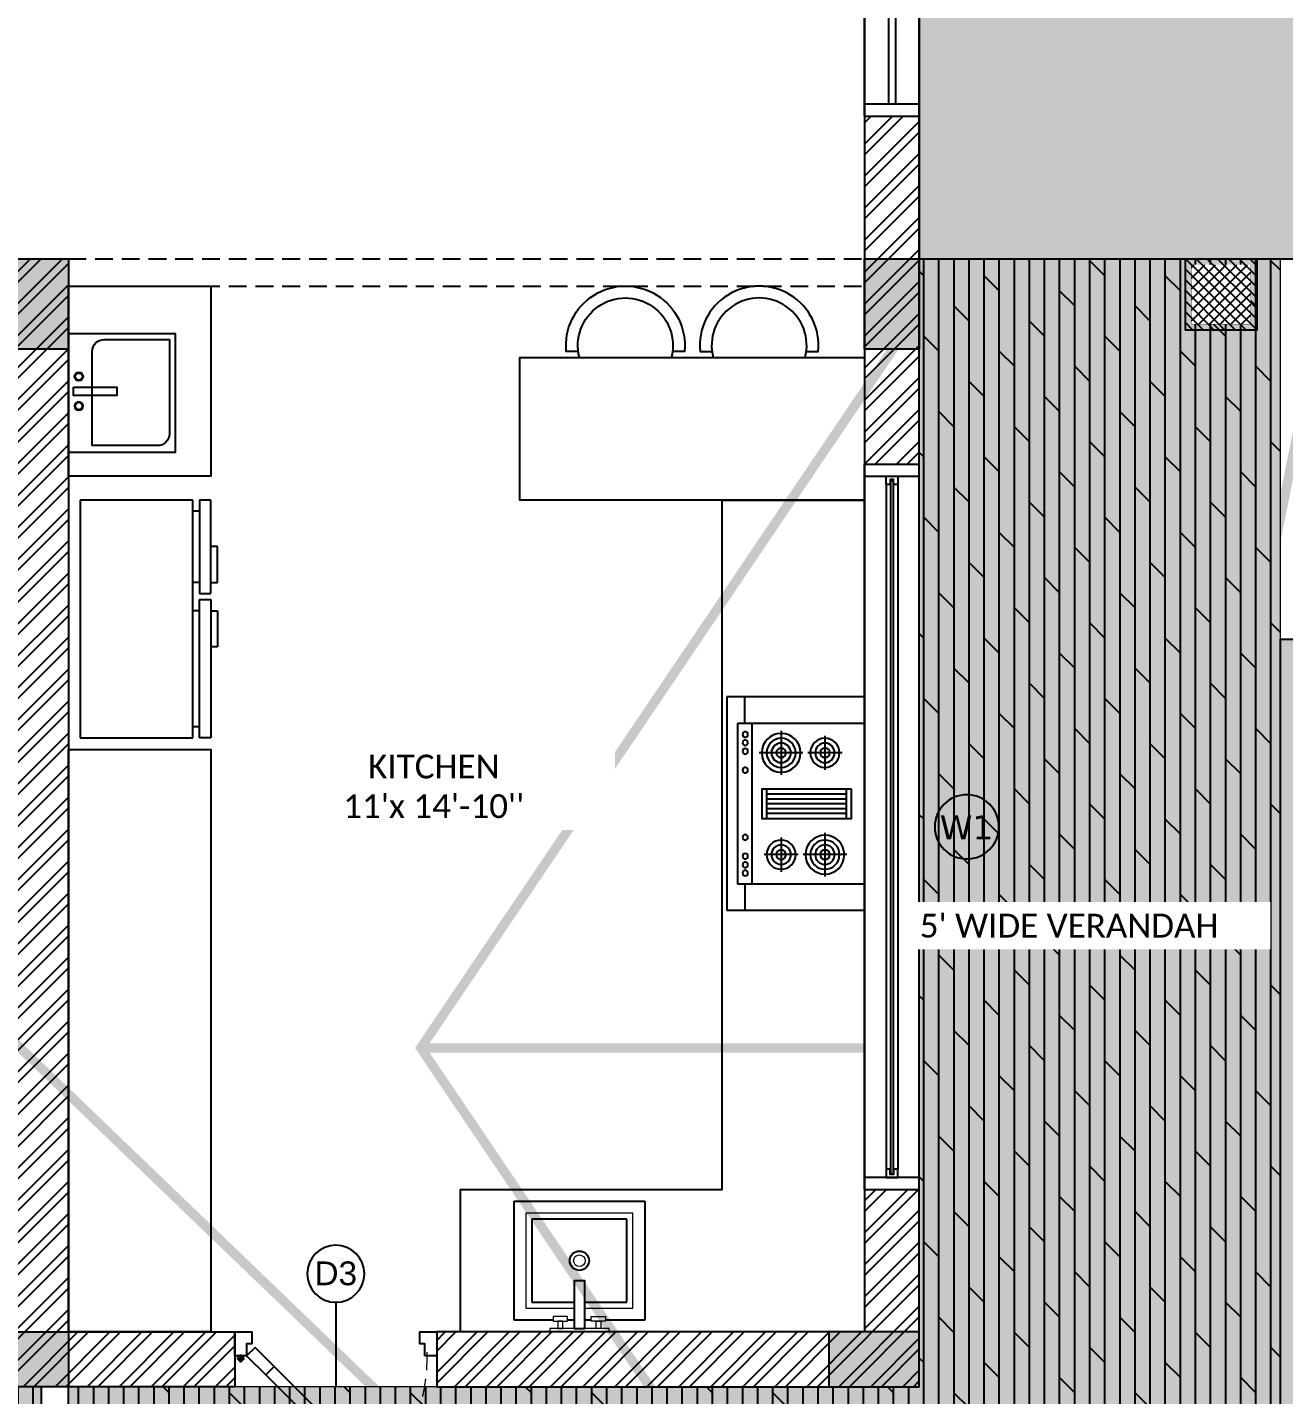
# Model space of a CAD drawing. Header units: millimetres. Extents: x -620 to 17580, y -3355 to 14690.
# Drawn here: x 8367 to 13653, y -34 to 5719 of the extents above; entities that cross this region are included whole.
import ezdxf
from ezdxf.enums import TextEntityAlignment as Align

# ---------------------------------------------------------------- set-up
doc = ezdxf.new("R2010")
doc.units = ezdxf.units.MM
doc.header["$LTSCALE"] = 150
doc.set_wipeout_variables(frame=1)
doc.linetypes.add('DASHED', pattern=[0.75, 0.5, -0.25])
for name, color, linetype in [('ad-Column', 3, 'Continuous'), ('ad-Column Hatch', 125, 'Continuous'), ('ad-Door', 11, 'Continuous'), ('ad-Elevation 10', 8, 'Continuous'), ('ad-Furniture', 8, 'Continuous'), ('ad-MS Columns', 1, 'Continuous'), ('ad-RCC', 3, 'Continuous'), ('ad-RCC Hatch', 125, 'Continuous'), ('ad-Text main', 7, 'Continuous'), ('ad-Text Main_Door&window Label', 7, 'Continuous'), ('ad-Wall', 240, 'Continuous'), ('ad-Wall hatch', 8, 'Continuous')]:
    doc.layers.add(name, color=color, linetype=linetype)
for name, color, linetype, true_color in [('ad-Glass Sectionline', 140, 'Continuous', 0x00bfff), ('ad-Primary Roof', 5, 'Continuous', 0x0000ff), ('ad-Secondary Roof', 6, 'Continuous', 0xff00ff), ('ad-Verandah', 7, 'Continuous', 0xa57c52)]:
    doc.layers.add(name, color=color, linetype=linetype, true_color=true_color)
doc.styles.add('6 U T S R N_Corridor-Basement$0$Standard', font='arial.ttf')
doc.styles.add('6 U T S R N_Typical Floor Plan$0$3BHK-E(NB)$0$grid_text', font='verdana.ttf', dxfattribs={"width": 0.9})
doc.styles.add('New Text Style', font='arial.ttf', dxfattribs={"height": 100})
doc.styles.get("Standard").update_dxf_attribs({"font": 'calibril.ttf'})

# ---------------------------------------------------------------- blocks, each defined once
blk = doc.blocks.new('6 U T S R N_Typical Floor Plan$0$ad_Window Tag')
blk.add_circle((0, 0), 150)
at = {"style": '6 U T S R N_Typical Floor Plan$0$3BHK-E(NB)$0$grid_text', "width": 0.9}
blk.add_attdef('D1', text='', height=125, dxfattribs=at).set_placement((0, 0), align=Align.MIDDLE_CENTER)
blk = doc.blocks.new('zw$3849')
at = {"layer": 'ad-Text Main_Door&window Label'}
ref = blk.add_blockref('6 U T S R N_Typical Floor Plan$0$ad_Window Tag', (12320, 2355), dxfattribs=dict(at, xscale=-0.9, yscale=0.9, zscale=0.9))
ref.add_attrib('D1', 'W1', dxfattribs={"height": 101.25, "rotation": 1800, "style": '6 U T S R N_Typical Floor Plan$0$3BHK-E(NB)$0$grid_text'}).set_placement((12319, 2352.9), align=Align.MIDDLE_CENTER)
at = {"layer": 'ad-Text main', "char_height": 100, "width": 1424.195, "attachment_point": 5, "bg_fill": 2}
for s, insert in [("KITCHEN\\P11'x 14'-10''", (10077.5, 2525.1)), ("\\pxqj;5' WIDE VERANDAH", (12834.1, 1938.9))]:
    blk.add_mtext(s, dxfattribs=dict(at, insert=insert))
blk = doc.blocks.new('*U191')
for p, q in [((-8.3, -111.1), (-41.7, -111.1)), ((-25, -127.8), (-25, -94.4)), ((-563.8, -513.3), (-548.9, -528.2)), ((-498.7, -578.5), (-513.6, -563.6))]:
    blk.add_line(p, q)
for points in [[(-800, -100), (-800, -50), (-778.6, -50), (-778.6, -35.7), (-778.6, 0), (-850, 0), (-850, -100)], [(-50, -100), (0, -100), (0, 0), (-71.4, 0), (-71.4, -35.7), (-71.4, -50), (-50, -50)], [(-50, -100), (-130.8, -180.8), (-166.2, -145.5), (-85.4, -64.6)], [(-130.8, -180.8), (-499.5, -549.5), (-534.9, -514.2), (-166.2, -145.5)], [(-580.3, -630.3), (-499.5, -549.5), (-534.9, -514.2), (-615.7, -595)]]:
    blk.add_lwpolyline(points, close=True)
for points in [[(-560.7, -540), (-588.2, -512.5), (-525.4, -449.7), (-517.5, -457.6), (-574.5, -526.2)], [(-525.4, -575.4), (-497.9, -602.8), (-435.1, -540), (-442.9, -532.2), (-511.5, -589.2)]]:
    blk.add_lwpolyline(points)
blk.add_circle((-25, -111.1), 11.1)
at = {"color": 8, "linetype": 'DASHED', "lineweight": 0}
blk.add_arc((-66, -108.5), 741.9, 178.18808, 271.81192, dxfattribs=at)
at = {"layer": 'ad-Text Main_Door&window Label'}
blk.add_line((-425, 125), (-425, -230), dxfattribs=at)
blk.add_circle((-425.3, 245), 120, dxfattribs=at)
at = {"layer": 'ad-Text Main_Door&window Label', "style": 'New Text Style'}
blk.add_attdef('D1', text='', height=100, dxfattribs=at).set_placement((-425.3, 245), align=Align.MIDDLE_CENTER)
blk = doc.blocks.new('zw$7F57')
at = {"layer": 'ad-Text main', "insert": (294.2, 7.4), "char_height": 80, "width": 631.603, "attachment_point": 5, "rotation": 90}
blk.add_mtext('JAALI WALL', dxfattribs=at)
blk.add_wipeout([(230, 1350), (230, -1350), (0, -1350), (0, 1350)]).dxf.layer = 'ad-Elevation 10'
at = {"layer": 'ad-Elevation 10'}
for points in [[(0, 1300), (230, 1300), (230, 1350), (0, 1350)], [(0, -1300), (0, -1350), (230, -1350), (230, -1300)]]:
    blk.add_lwpolyline(points, close=True, dxfattribs=at)
for points in [[(0, -1350), (0, 1350)], [(230, -1350), (230, 1350)], [(100, 1300), (100, -1300)], [(130, 1300), (130, -1300)]]:
    blk.add_lwpolyline(points, dxfattribs=at)
blk = doc.blocks.new('zw$4DB2')
blk.add_wipeout([(0, 3050), (0, 0), (-230, 0), (-230, 3050)]).dxf.layer = 'ad-Elevation 10'
at = {"layer": 'ad-Elevation 10'}
for points in [[(-230, 3000), (0, 3000), (0, 3050), (-230, 3050)], [(-122, 2965), (-140, 2965), (-140, 3000), (-90, 3000), (-90, 2965), (-108, 2965), (-108, 2987), (-122, 2987)], [(-122, 85), (-140, 85), (-140, 50), (-90, 50), (-90, 85), (-108, 85), (-108, 63), (-122, 63)], [(-230, 50), (-230, 0), (0, 0), (0, 50)]]:
    blk.add_lwpolyline(points, close=True, dxfattribs=at)
for points in [[(-230, 0), (-230, 3050)], [(0, 0), (0, 3050)]]:
    blk.add_lwpolyline(points, dxfattribs=at)
at = {"layer": 'ad-Glass Sectionline'}
for points in [[(-140, 2965), (-140, 85)], [(-90, 2965), (-90, 85)]]:
    blk.add_lwpolyline(points, dxfattribs=at)
blk.add_lwpolyline([(-110, 2982.5), (-110, 65), (-120, 65), (-120, 2982.5)], close=True, dxfattribs=at)
blk = doc.blocks.new('zw$42B5')
at = {"layer": 'ad-Wall hatch', "transparency": 33554610}
h = blk.add_hatch(dxfattribs=at)
h.set_pattern_fill('ANSI32', color=256, scale=10)
h.set_pattern_definition([(45, (-1040635.14, 674820.02), (-67.351921, 67.351921), []), (45, (-1040590.24, 674820.02), (-67.351921, 67.351921), [])])
h.paths.add_polyline_path([(12120, 13620), (12120, 10220), (11890, 10220), (11890, 13390), (7240, 13390), (7240, 8645), (4245, 8645), (4245, 8875), (4445, 8875), (4445, 9370), (4560, 9370), (4560, 8760), (7010, 8760), (7010, 10500), (6360, 10500), (6360, 10615), (7010, 10615), (7010, 13390), (4560, 13390), (4560, 10615), (5560, 10615), (5560, 10500), (4445, 10500), (4445, 13390), (230, 13390), (230, 8875), (3345, 8875), (3345, 8645), (3060, 8645), (3060, 4745), (3345, 4745), (3345, 4515), (230, 4515), (230, 230), (4995, 230), (4995, 3130), (6060, 3130), (6060, 3015), (5110, 3015), (5110, 230), (8310, 230), (8310, 3015), (6860, 3015), (6860, 3130), (8310, 3130), (8310, 4630), (5110, 4630), (5110, 3930), (4995, 3930), (4995, 4515), (4245, 4515), (4245, 4745), (8540, 4745), (8540, 230), (9240, 230), (9240, 0), (0, 0), (0, 4745), (2830, 4745), (2830, 8645), (0, 8645), (0, 13620)])
h = blk.add_hatch(dxfattribs=at)
h.set_pattern_fill('ANSI32', color=256, scale=10)
h.set_pattern_definition([(45, (411299.33, 102900.03), (-67.35192, 67.35192), []), (45, (411344.235, 102900.03), (-67.35192, 67.35192), [])])
h.paths.add_polyline_path([(12120, 0), (12120, 9020), (11890, 9020), (11890, 230), (10090, 230), (10090, 0)])
at = {"layer": 'ad-Door', "ltscale": 5}
ref = blk.add_blockref('*U191', (9240, 230), dxfattribs=dict(at, xscale=-1, rotation=359.9999999999999))
ref.add_attrib('D1', 'D3', dxfattribs={"layer": 'ad-Text Main_Door&window Label', "height": 100, "rotation": 360, "style": 'New Text Style'}).set_placement((9665.3, 476.8), align=Align.MIDDLE_CENTER)
blk.add_blockref('zw$7F57', (11890, 6695))
at = {"layer": 'ad-Wall'}
blk.add_lwpolyline([(4245, 4745), (8540, 4745), (8540, 230), (9240, 230), (9240, 0), (0, 0)], dxfattribs=at)
at = {"rotation": 359.9999999999999}
blk.add_blockref('zw$4DB2', (12120, 830), dxfattribs=at)
at = {"layer": 'ad-Wall'}
blk.add_lwpolyline([(12120, 0), (12120, 9020), (11890, 9020), (11890, 230), (10090, 230), (10090, 0)], close=True, dxfattribs=at)
blk = doc.blocks.new('1625E_Roof Plan')
at = {"layer": 'ad-Primary Roof', "linetype": 'DASHED', "ltscale": 2, "const_width": 40}
blk.add_lwpolyline([(12570, 8195), (12570, 5195)], dxfattribs=at)
blk.add_lwpolyline([(12570, -2645), (2380, -2645), (7475, 2255)], close=True, dxfattribs=at)
at = {"layer": 'ad-Secondary Roof', "linetype": 'DASHED', "ltscale": 2, "const_width": 40}
for points in [[(13950, 5195), (13188.8, 1425), (13950, -2345)], [(12570, 5195), (10022.5, 1425), (12570, -2345), (13950, -2345), (13950, 5195)]]:
    blk.add_lwpolyline(points, close=True, dxfattribs=at)
blk.add_lwpolyline([(10022.5, 1425), (13188.8, 1425)], dxfattribs=at)
blk = doc.blocks.new('A$C42b14ea2')
at = {"layer": 'ad-RCC Hatch', "transparency": 33554687}
h = blk.add_hatch(dxfattribs=at)
h.set_pattern_fill('ANSI31', color=256, scale=10)
h.set_pattern_definition([(45, (13250, 8645), (-22.45064, 22.45064), [])])
h.paths.add_polyline_path([(0, 0), (300, 0), (300, 300), (0, 300)])
at = {"layer": 'ad-RCC'}
blk.add_lwpolyline([(0, 0), (300, 0), (300, 300), (0, 300)], close=True, dxfattribs=at)
blk = doc.blocks.new('zw$6AA0')
at = {"layer": 'ad-Column Hatch', "transparency": 33554687}
h = blk.add_hatch(color=256, dxfattribs=at)
h.dxf.hatch_style = 1
h.paths.add_polyline_path([(0, -230), (380, -230), (380, 0), (0, 0)])
at = {"layer": 'ad-Column'}
blk.add_lwpolyline([(0, -230), (380, -230), (380, 0), (0, 0)], close=True, dxfattribs=at)
blk = doc.blocks.new('1625E_Columns')
at = {"layer": 'ad-Column', "xscale": -1}
for p, rotation in [((8310, 4745), 90), ((11890, 4745), 90), ((8160, 0), 180)]:
    blk.add_blockref('zw$6AA0', p, dxfattribs=dict(at, rotation=rotation))
at = {"layer": 'ad-Column', "rotation": 179.9999999999997}
blk.add_blockref('zw$6AA0', (12120, 0), dxfattribs=at)
at = {"layer": 'ad-RCC', "xscale": -1, "rotation": 180}
blk.add_blockref('A$C42b14ea2', (13240, 4745), dxfattribs=at)
blk = doc.blocks.new('zw$B0BD')
blk.add_wipeout([(0, 0), (250, 0), (250, -250), (0, -250)])
at = {"layer": 'ad-MS Columns'}
h = blk.add_hatch(dxfattribs=at)
h.set_pattern_fill('ANSI31', color=256, scale=10)
h.set_pattern_definition([(45, (4e-12, -250), (-22.4506, 22.4506), [])])
h.paths.add_polyline_path([(0, 0), (250, 0), (250, -250), (0, -250)])
at = {"layer": 'ad-MS Columns', "const_width": 1}
blk.add_lwpolyline([(0, 0), (250, 0), (250, -250), (0, -250)], close=True, dxfattribs=at)
blk = doc.blocks.new('zw$BD87')
at = {"layer": 'ad-MS Columns'}
blk.add_blockref('zw$B0BD', (1145, 4720), dxfattribs=at)
blk = doc.blocks.new('A$Cf0280c0a')
at = {"layer": 'ad-Furniture'}
for p, q in [((-0.4498, 0), (0.4498, 0)), ((-0.4498, -0.58), (-0.4498, 0)), ((-0.337, -0.0447), (0.337, -0.0447)), ((-0.337, -0.58), (-0.337, -0.0447)), ((0.337, -0.0447), (0.337, -0.58)), ((0.4498, -0.58), (0.4498, 0)), ((-0.337, -0.0754), (-0.4498, -0.0754)), ((-0.337, -0.1061), (0.337, -0.1061)), ((0.337, -0.0754), (0.4498, -0.0754)), ((-0.2142, -0.3207), (-0.2142, -0.137)), ((-0.0614, -0.1674), (0.0614, -0.1674)), ((-0.0409, -0.5039), (-0.0409, -0.1674)), ((-0.0205, -0.1674), (-0.0205, -0.5039)), ((0, -0.5039), (0, -0.1674)), ((0.0205, -0.1674), (0.0205, -0.5039)), ((0.0409, -0.5039), (0.0409, -0.1674)), ((0.2142, -0.3007), (0.2142, -0.157)), ((-0.3061, -0.2288), (-0.1223, -0.2288)), ((0.1423, -0.2288), (0.2861, -0.2288)), ((-0.2142, -0.4849), (-0.2142, -0.3412)), ((0.2142, -0.5049), (0.2142, -0.3212)), ((-0.2861, -0.413), (-0.1423, -0.413)), ((0.1223, -0.413), (0.3061, -0.413)), ((0.0614, -0.5039), (-0.0614, -0.5039)), ((-0.4498, -0.6), (-0.4498, -0.58)), ((0.4498, -0.58), (-0.4498, -0.58)), ((0.4498, -0.6), (-0.4498, -0.6)), ((0.4498, -0.6), (0.4498, -0.58))]:
    blk.add_line(p, q, dxfattribs=at)
blk.add_lwpolyline([(-0.0614, -0.5244), (-0.0614, -0.147), (0.0614, -0.147), (0.0614, -0.5244)], close=True, dxfattribs=at)
for centre, radius in [((-0.2916, -0.0777), 0.0116), ((-0.2569, -0.0777), 0.0116), ((-0.2208, -0.0777), 0.0116), ((-0.1413, -0.0777), 0.0116), ((0.1413, -0.0777), 0.0116), ((0.2208, -0.0777), 0.0116), ((0.2569, -0.0777), 0.0116), ((0.2916, -0.0777), 0.0116), ((-0.2142, -0.2288), 0.0819), ((-0.2142, -0.2288), 0.0614), ((0.2142, -0.2288), 0.0614), ((-0.2142, -0.2288), 0.0409), ((-0.2142, -0.2288), 0.0205), ((0.2142, -0.2288), 0.0409), ((0.2142, -0.2288), 0.0205), ((0.2142, -0.413), 0.0819), ((-0.2142, -0.413), 0.0614), ((-0.2142, -0.413), 0.0409), ((-0.2142, -0.413), 0.0205), ((0.2142, -0.413), 0.0614), ((0.2142, -0.413), 0.0409), ((0.2142, -0.413), 0.0205)]:
    blk.add_circle(centre, radius, dxfattribs=at)
blk = doc.blocks.new('3BHK+_A$0$ad_Sink')
for p, q in [((-550, 275), (-50, 275)), ((-550, -275), (-550, 275)), ((-50, 275), (-50, 110)), ((-125, 200), (-475, 200)), ((-475, 200), (-475, -200)), ((-125, 22.5), (-125, 200)), ((-50, 50), (-50, 22.5)), ((-125, -200), (-125, -22.5)), ((-50, -22.5), (-50, -50)), ((-50, -110), (-50, -275)), ((-475, -200), (-125, -200)), ((-50, -275), (-550, -275))]:
    blk.add_line(p, q)
at = {"lineweight": 9}
for p, q in [((-100, 225), (-500, 225)), ((-500, 225), (-500, -225)), ((-100, 22.5), (-100, 225)), ((-100, -225), (-100, -22.5)), ((-500, -225), (-100, -225))]:
    blk.add_line(p, q, dxfattribs=at)
for points in [[(0, -125), (0, 125), (-15, 125), (-15, -125)], [(-45, 110), (-45, 50), (-65, 50), (-65, 110)], [(-15, 90), (-15, 70), (-45, 70), (-45, 90)], [(-45, -110), (-45, -50), (-65, -50), (-65, -110)], [(-15, -90), (-15, -70), (-45, -70), (-45, -90)]]:
    blk.add_lwpolyline(points, close=True, dxfattribs=at)
blk.add_lwpolyline([(-15, 22.5), (-215, 22.5), (-215, -22.5), (-15, -22.5)], close=True)
blk.add_ellipse((-300, 0), major_axis=(28.7, -28.7), ratio=1, start_param=-0.7853985429507528, end_param=5.497786764228833)
at = {"lineweight": 5}
blk.add_ellipse((-300, 0), major_axis=(17.1, -17.1), ratio=1, start_param=-0.7853985429410391, end_param=5.497786764238548, dxfattribs=at)
blk = doc.blocks.new('zw$54AD')
blk.add_lwpolyline([(4.8, 25), (55.1, 25, 1.105542), (-442.4, 25), (-392.1, 25)], format="xyb")
blk.add_arc((-193.6, 50), 200, 345.52249, 194.47751)
blk = doc.blocks.new('3BHK+_A$0$ad_Fridge')
for p, q in [((0, 1000.9), (0, 0)), ((474.7, 1000.9, 0), (0, 1000.9)), ((474.7, 0, 0), (474.7, 1000.9, 0)), ((502.2, 1000.9, 0), (502.2, 606.9, 0)), ((550.5, 1000.9, 0), (502.2, 1000.9, 0)), ((550.5, 606.9, 0), (550.5, 1000.9, 0)), ((502.2, 954.4, 0), (474.7, 954.4, 0)), ((502.2, 954.4, 0), (474.7, 954.4, 0)), ((577.9, 805.8, 0), (550.5, 805.8, 0)), ((577.9, 653.4, 0), (577.9, 805.8, 0)), ((502.2, 653.4, 0), (474.7, 653.4, 0)), ((550.5, 653.4, 0), (577.9, 653.4, 0)), ((502.2, 606.9, 0), (550.5, 606.9, 0)), ((502.2, 0, 0), (502.2, 581.4, 0)), ((502.2, 581.4, 0), (550.5, 581.4, 0)), ((550.5, 581.4, 0), (550.5, 0, 0)), ((502.2, 534.9, 0), (474.7, 534.9, 0)), ((550.5, 534.9, 0), (577.9, 534.9, 0)), ((577.9, 534.9, 0), (577.9, 382.5, 0)), ((577.9, 382.5, 0), (550.5, 382.5, 0)), ((0, 0), (474.7, 0, 0)), ((502.2, 46.5, 0), (474.7, 46.5, 0)), ((550.5, 0, 0), (502.2, 0, 0))]:
    blk.add_line(p, q)
blk = doc.blocks.new('A$C1298c744')
for points in [[(0, -250), (-450, -250), (-450, 250), (0, 250)], [(-22.1, -24.4), (-203.9, -24.4), (-203.9, 9.7), (-22.1, 9.7)]]:
    blk.add_lwpolyline(points, close=True)
blk.add_lwpolyline([(-425, -225), (-425, 171.1, -0.414214), (-375, 221.1), (-100, 221.1), (-100, -175, -0.414214), (-150, -225)], format="xyb", close=True)
at = {"extrusion": (0, 0, -1)}
blk.add_ellipse((-44.1, 54.6), major_axis=(-12.6, 12.6), ratio=1, dxfattribs=at)
blk.add_ellipse((-44.1, 54.6), major_axis=(-10.5, -10.5), ratio=1, start_param=4.712389, end_param=10.995574, dxfattribs=at)
for major_axis, start_param, end_param in [((-12.6, -12.6), 4.712389, 10.995574), ((-10.5, -10.5), 3.141593, 9.424778)]:
    blk.add_ellipse((-44.1, -69.3), major_axis=major_axis, ratio=1, start_param=start_param, end_param=end_param)
blk = doc.blocks.new('zw$D357')
at = {"layer": 'ad-Elevation 10', "insert": (210.4, -857.9), "char_height": 100, "width": 720.07, "attachment_point": 5, "rotation": 90, "style": '6 U T S R N_Corridor-Basement$0$Standard', "bg_fill": 3, "box_fill_scale": 1, "bg_fill_color": 257, "bg_fill_transparency": 0}
blk.add_mtext('{\\fCalibri Light|b0|i0|c0|p34;JAALI WALL}', dxfattribs=at)
blk.add_wipeout([(0, 0), (115, 0), (115, -1750), (0, -1750)])
at = {"layer": 'ad-Elevation 10'}
blk.add_lwpolyline([(115, -1750), (115, 0), (0, 0), (0, -1750)], close=True, dxfattribs=at)
blk = doc.blocks.new('zw$2927')
at = {"layer": 'ad-Furniture', "linetype": 'DASHED'}
for points in [[(-3580, -8875), (-230, -8875)], [(-3580, -8990), (-230, -8990)]]:
    blk.add_lwpolyline(points, dxfattribs=at)
at = {"layer": 'ad-Furniture'}
for points in [[(-3580, -8990), (-2980, -8990), (-2980, -9790), (-3580, -9790)], [(-230, -9290), (-230, -9890), (-1680, -9890), (-1680, -9290)], [(-830, -9890), (-230, -9890), (-230, -13390), (-1930, -13390), (-1930, -12790), (-830, -12790)], [(-3580, -10940), (-2980, -10940), (-2980, -13390), (-3580, -13390)]]:
    blk.add_lwpolyline(points, close=True, dxfattribs=at)
at = {"layer": 'ad-Furniture', "xscale": -1}
blk.add_blockref('zw$54AD', (-1430, -9290), dxfattribs=at)
at = {"layer": 'ad-Furniture'}
for name, p in [('zw$54AD', (-480, -9290)), ('zw$D357', (-3695, -13620))]:
    blk.add_blockref(name, p, dxfattribs=at)
for name, p, rotation in [('A$C1298c744', (-3580, -9440), 180), ('3BHK+_A$0$ad_Sink', (-1430, -13390), 270)]:
    blk.add_blockref(name, p, dxfattribs=dict(at, rotation=rotation))
at = {"layer": 'ad-Furniture', "xscale": 0.9990749306197569, "yscale": 0.9990749306197569, "zscale": 0.9990749306197569}
blk.add_blockref('3BHK+_A$0$ad_Fridge', (-3530, -10890), dxfattribs=at)
at = {"layer": 'ad-Furniture', "xscale": -1000, "yscale": 1000, "zscale": 1000, "rotation": 89.99999999999977}
blk.add_blockref('A$Cf0280c0a', (-810, -11167.7), dxfattribs=at)
blk = doc.blocks.new('zw$3055')
at = {"transparency": 33554559}
h = blk.add_hatch(color=256, dxfattribs=at)
h.dxf.hatch_style = 1
h.set_gradient(color1=(153, 204, 0), color2=(63, 127, 0), tint=1, name='INVSPHERICAL')
h.paths.add_polyline_path([(12120, -8875), (14550, -8875), (14550, -4975), (12120, -4975)])
h = blk.add_hatch(dxfattribs=at)
h.set_pattern_fill('GRASS', color=74)
h.set_pattern_definition([(90, (-1084315.541, 661200.024), (-17.96051224, 17.96051224), [4.7625, -31.1585245]), (45, (-1084315.54, 661200.024), (-17.96051224, 17.96051224), [4.7625, -20.6375]), (135, (-1084315.54, 661200.024), (-17.96051224, -17.96051224), [4.7625, -20.6375])])
h.paths.add_polyline_path([(12120, -8875), (14550, -8875), (14550, -4975), (12120, -4975)])
h = blk.add_hatch(dxfattribs=at)
h.set_pattern_fill('GRASS', color=74, angle=180)
h.set_pattern_definition([(270, (14550, -10400), (17.960512, -17.960512), [4.7625, -31.158524]), (225, (14550, -10400), (17.96051, -17.96051), [4.7625, -20.6375]), (315, (14550, -10400), (17.96051, 17.96051), [4.7625, -20.6375])])
h.paths.add_polyline_path([(14550, -16580), (9750, -16580), (9750, -15670), (13640, -15670), (13640, -10475), (14550, -10475)])
h = blk.add_hatch(color=256, dxfattribs=at)
h.dxf.hatch_style = 1
h.set_gradient(color1=(153, 204, 0), color2=(63, 127, 0), tint=1, name='INVSPHERICAL')
h.paths.add_polyline_path([(14550, -16580), (9750, -16580), (9750, -15670), (13640, -15670), (13640, -10475), (14550, -10475)])
at = {"layer": 'ad-Verandah', "transparency": 33554559}
h = blk.add_hatch(color=256, dxfattribs=at)
h.dxf.hatch_style = 1
h.paths.add_polyline_path([(13640, -8875), (12120, -8875), (12120, -13620), (6200, -13620), (6200, -15670), (13640, -15670)])
at = {"layer": 'ad-Verandah', "transparency": 33554687}
h = blk.add_hatch(dxfattribs=at)
h.set_pattern_fill('DOLMIT', color=256, scale=10, angle=90)
h.set_pattern_definition([(90, (-1084315.54, 661200.024), (-63.5, 5e-14), []), (135, (-1084315.54, 661200.02), (-126.999913, -126.999913), [89.80256, -179.605122])])
h.paths.add_polyline_path([(13640, -8875), (12120, -8875), (12120, -13620), (6200, -13620), (6200, -15670), (13640, -15670)])
at = {"layer": 'ad-Elevation 10'}
for points in [[(12120, -8875), (14550, -8875), (14550, -4975), (12120, -4975)], [(14550, -16580), (9750, -16580), (9750, -15670), (13640, -15670), (13640, -10475), (14550, -10475)]]:
    blk.add_lwpolyline(points, close=True, dxfattribs=at)
at = {"layer": 'ad-Verandah', "lineweight": 9}
for points in [[(13640, -8875), (12120, -8875), (12120, -13620), (6200, -13620), (6200, -15670), (13640, -15670)], [(14095, -10475), (13640, -10475), (13640, -8875), (14095, -8875)]]:
    blk.add_lwpolyline(points, close=True, dxfattribs=at)

msp = doc.modelspace()

# ---------------------------------------------------------------- block references
at = {"layer": 'ad-Verandah', "rotation": 360}
msp.add_blockref('zw$3055', (0, 13620), dxfattribs=at)

# ---------------------------------------------------------------- next in the draw order: block references
msp.add_blockref('1625E_Roof Plan', (0, 0))

# ---------------------------------------------------------------- next in the draw order: block references
at = {"layer": 'ad-Furniture', "rotation": 360}
msp.add_blockref('zw$2927', (12120, 13620), dxfattribs=at)

# ---------------------------------------------------------------- next in the draw order: block references
at = {"layer": 'ad-Wall'}
msp.add_blockref('zw$42B5', (0, 0), dxfattribs=at)

# ---------------------------------------------------------------- next in the draw order: block references
at = {"layer": 'ad-Text main'}
msp.add_blockref('zw$3849', (0, 0), dxfattribs=at)

# ---------------------------------------------------------------- next in the draw order: block references
at = {"layer": 'ad-MS Columns'}
msp.add_blockref('zw$BD87', (12120, 0), dxfattribs=at)

# ---------------------------------------------------------------- next in the draw order: block references
msp.add_blockref('1625E_Columns', (0, 0))

doc.saveas('drawing.dxf')
